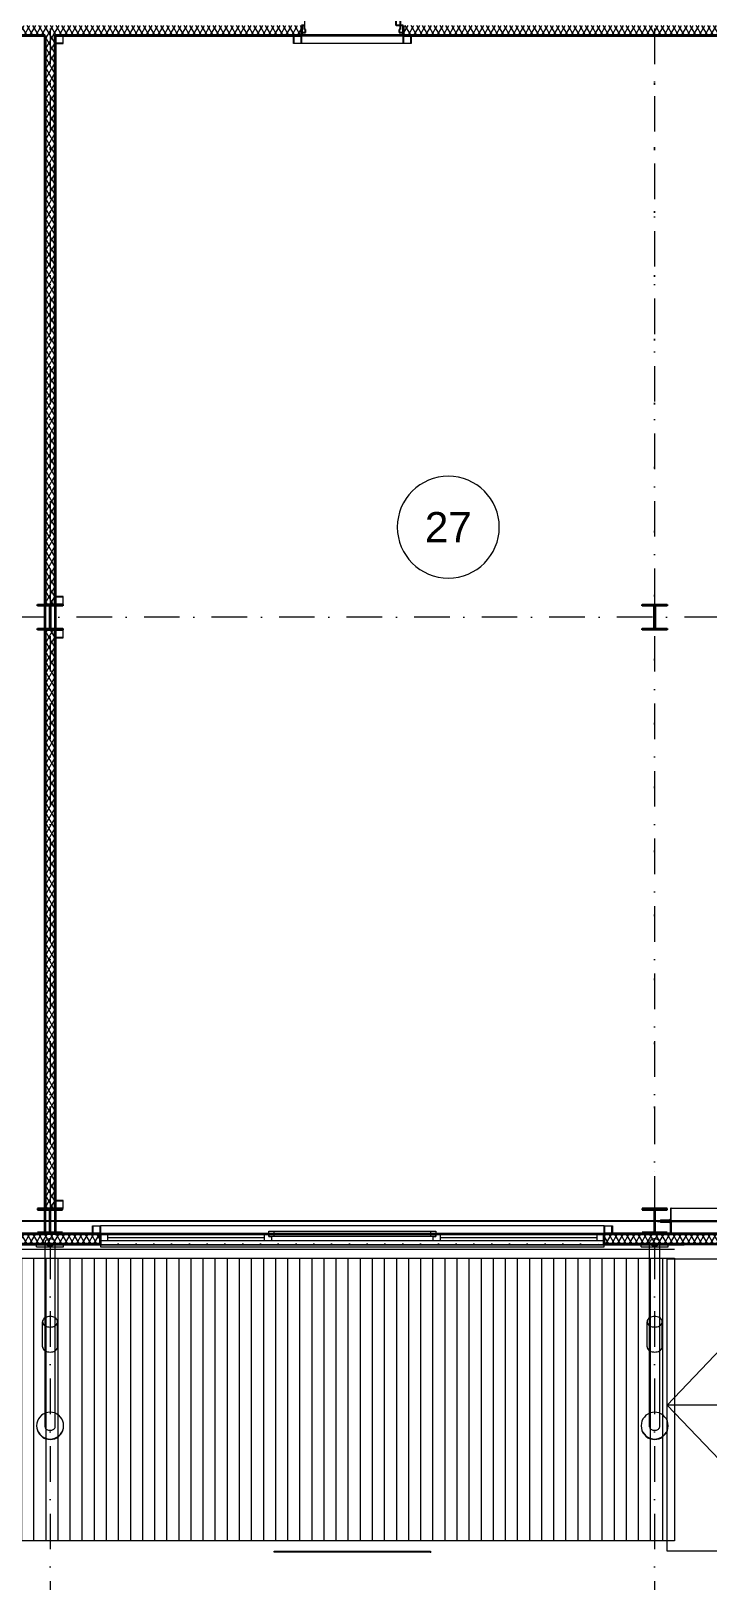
# Model space of a CAD drawing. Header units: millimetres. Extents: x -10605 to 103276, y -15987 to 52426.
# Drawn here: x 87811 to 94529, y -3563 to 11821 of the extents above; entities that cross this region are included whole.
import ezdxf
from ezdxf.enums import TextEntityAlignment as Align

# ---------------------------------------------------------------- set-up
doc = ezdxf.new("R2010")
doc.units = ezdxf.units.MM
doc.header["$MEASUREMENT"] = 0
for name, pattern in [('Dot & Dashed', [670.277762, 352.777767, -176.388884, 0, -141.111112]), ('Крупный пунктир', [634.99999, 0, -634.99999]), ('Пунктирная', [176.388884, 0, -176.388884])]:
    doc.linetypes.add(name, pattern=pattern)
for name, color, linetype, lineweight in [('0_Ном._пера__200', 7, 'Continuous', 0), ('0_Ном._пера__98', 7, 'Continuous', 25), ('Двери Archicad_Ном._пера__3', 7, 'Continuous', 0), ('Двери Archicad_Ном._пера__97', 7, 'Continuous', 35), ('Двери Archicad_Ном._пера__98', 7, 'Continuous', 25), ('Лестницы_Ном._пера__200', 7, 'Continuous', 0), ('Лестницы_Ном._пера__99', 7, 'Continuous', 15), ('Металлический каркас здания_Ном._пера__98', 7, 'Continuous', 25), ('Металлический каркас здания_Ном._пера__99', 7, 'Continuous', 15), ('Окна Archicad_Ном._пера__100', 7, 'Continuous', 9), ('Окна Archicad_Ном._пера__3', 7, 'Continuous', 0), ('Окна Archicad_Ном._пера__97', 7, 'Continuous', 35), ('Оси_Ном._пера__200', 7, 'Continuous', 0), ('Паспорта Зон Archicad_Ном._пера__100', 7, 'Continuous', 9), ('Стены _Ном._пера__200', 7, 'Continuous', 0), ('Стены _Ном._пера__97', 7, 'Continuous', 35), ('Стены _Ном._пера__99', 7, 'Continuous', 15)]:
    doc.layers.add(name, color=color, linetype=linetype, lineweight=lineweight)
for name, color, linetype, lineweight, true_color in [('0_Ном._пера__92', 7, 'Continuous', 20, 0xc2e9e9e9), ('Зоны_Ном._пера__121', 7, 'Continuous', 35, 0xc2deab72), ('Лестницы_Ном._пера__71', 7, 'Continuous', 13, 0xc2331900), ('Стены _Ном._пера__94', 7, 'Continuous', 5, 0xc29f9f9f)]:
    doc.layers.add(name, color=color, linetype=linetype, lineweight=lineweight, true_color=true_color)
for name, color, linetype in [('Двери Archicad', 7, 'Continuous'), ('Зоны', 7, 'Continuous'), ('Лестницы', 7, 'Continuous'), ('Металлический каркас здания', 7, 'Continuous'), ('Окна Archicad', 7, 'Continuous'), ('Оси', 7, 'Continuous'), ('Стены', 7, 'Continuous')]:
    doc.layers.add(name, color=color, linetype=linetype)
doc.styles.add('РЎР“Р•РќР•Р\xa0РР\xa0_РЎРўРР›Р¬_1', font='arial.ttf')
doc.styles.add('РЎР“Р•РќР•Р\xa0РР\xa0_РЎРўРР›Р¬_2', font='ARIALN.TTF')
pattern_1 = [(60, (0, 0), (-43.30127, 25), []), (120, (0, 0), (43.30127, 25), [])]
pattern_2 = [(90, (0, 0), (-60, 0), [])]

# ---------------------------------------------------------------- blocks, each defined once
blk = doc.blocks.new('Перекрытие_1', base_point=(98125, 40125))
at = {"layer": '0_Ном._пера__200', "color": 7, "linetype": 'Continuous', "lineweight": 0, "flags": 128}
blk.add_lwpolyline([(98125, 40125), (51875, 40125), (51875, 29425), (46123, 29425), (46123, 40125), (-125, 40125), (-125, -125), (46125, -125), (46125, 10575), (51875, 10575), (51875, -125), (98125, -125)], close=True, dxfattribs=at)
blk = doc.blocks.new('Стена_6', base_point=(88000, 11775))
at = {"layer": 'Стены', "linetype": 'Continuous', "lineweight": 0, "true_color": 0x000000}
h = blk.add_hatch(dxfattribs=at)
h.set_pattern_fill('Batt_Insulation__3_', color=18, style=0, pattern_type=2)
h.set_pattern_definition(pattern_1)
h.paths.add_polyline_path([(87950, 11775), (87950, 6125), (88050, 6125), (88050, 11775)])
at = {"layer": 'Стены _Ном._пера__97', "color": 7, "linetype": 'Continuous', "lineweight": 35, "flags": 128}
for points in [[(87950, 11775), (87950, 6125)], [(88050, 6125), (88050, 11775)], [(87950, 6125), (88050, 6125)]]:
    blk.add_lwpolyline(points, dxfattribs=at)
blk = doc.blocks.new('Стена_42', base_point=(88000, 5875))
at = {"layer": 'Стены', "linetype": 'Continuous', "lineweight": 0, "true_color": 0x000000}
h = blk.add_hatch(dxfattribs=at)
h.set_pattern_fill('Batt_Insulation__3_', color=18, style=0, pattern_type=2)
h.set_pattern_definition(pattern_1)
h.paths.add_polyline_path([(87950, 5875), (87950, 125), (88050, 125), (88050, 5875)])
at = {"layer": 'Стены _Ном._пера__97', "color": 7, "linetype": 'Continuous', "lineweight": 35, "flags": 128}
for points in [[(87950, 5875), (87950, 125)], [(88050, 5875), (87950, 5875)], [(88050, 125), (88050, 5875)], [(87950, 125), (88050, 125)]]:
    blk.add_lwpolyline(points, dxfattribs=at)
blk = doc.blocks.new('Конструктор Кровли 27')
at = {"layer": '0_Ном._пера__92', "color": 254, "linetype": 'Continuous', "lineweight": 20, "true_color": 0xe9e9e9, "flags": 128}
blk.add_lwpolyline([(0, 46123), (0, 0), (40000, 0), (40000, 46125), (29425, 46125), (29425, 51875), (40000, 51875), (40000, 98000), (0, 98000), (0, 51875), (10575, 51875), (10575, 46123)], close=True, dxfattribs=at)
blk = doc.blocks.new('Колонна SHS ГК 27')
at = {"layer": 'Металлический каркас здания_Ном._пера__99', "linetype": 'Continuous', "lineweight": 0, "true_color": 0xffffff}
h = blk.add_hatch(dxfattribs=at)
h.set_pattern_fill('Barabбs_tйglakц_бllу', style=0, pattern_type=2)
h.set_pattern_definition(pattern_2)
h.paths.add_polyline_path([(-40, -40), (40, -40), (40, 40), (-40, 40)])
h.paths.add_polyline_path([(-36.4, -36.4), (-36.4, 36.4), (36.4, 36.4), (36.4, -36.4)], flags=0)
at = {"layer": 'Металлический каркас здания_Ном._пера__99', "color": 7, "linetype": 'Continuous', "lineweight": 15}
for p, q in [((40, 40), (-40, 40)), ((-40, 40), (-40, -40)), ((-36.4, -36.4), (-36.4, 36.4)), ((-36.4, 36.4), (36.4, 36.4)), ((36.4, 36.4), (36.4, -36.4)), ((40, -40), (40, 40)), ((-40, -40), (40, -40)), ((36.4, -36.4), (-36.4, -36.4))]:
    blk.add_line(p, q, dxfattribs=at)
blk = doc.blocks.new('Труба Квадратного Сечения ГК SHS 27')
at = {"layer": 'Металлический каркас здания_Ном._пера__99', "color": 7, "linetype": 'Continuous', "lineweight": 15}
for p, q in [((505, 40), (0, 40)), ((0, 40), (0, 0)), ((0, 0), (0, -40)), ((1010, 40), (505, 40)), ((1010, 0), (1010, 40)), ((1010, -40), (1010, 0)), ((0, -40), (505, -40)), ((505, -40), (1010, -40))]:
    blk.add_line(p, q, dxfattribs=at)
blk = doc.blocks.new('Труба Квадратного Сечения ГК SHS 27_3')
at = {"layer": 'Металлический каркас здания_Ном._пера__99', "color": 7, "linetype": 'Continuous', "lineweight": 15}
for p, q in [((2500, 40), (0, 40)), ((0, 40), (0, 0)), ((0, 0), (0, -40)), ((5000, 40), (2500, 40)), ((5000, 0), (5000, 40)), ((5000, -40), (5000, 0)), ((0, -40), (2500, -40)), ((2500, -40), (5000, -40))]:
    blk.add_line(p, q, dxfattribs=at)
blk = doc.blocks.new('Кладовая_27_27', base_point=(92338, 6792))
at = {"layer": 'Паспорта Зон Archicad_Ном._пера__100', "color": 7, "linetype": 'Continuous', "lineweight": 9}
blk.add_line((96372, 260), (97600, 260), dxfattribs=at)
for start, end in [(0, 180), (180, 0)]:
    blk.add_arc((91952, 6893), 506, start, end, dxfattribs=at)
at = {"layer": 'Паспорта Зон Archicad_Ном._пера__100', "color": 7, "lineweight": 9, "style": 'РЎР“Р•РќР•Р\xa0РР\xa0_РЎРўРР›Р¬_1'}
for tag, p in [('ROOM_NUMBER', (91952, 6893)), ('ROOM_AREA', (96986, 460))]:
    blk.add_attdef(tag, text='', height=300, dxfattribs=at).set_placement(p, align=Align.MIDDLE_CENTER)
blk = doc.blocks.new('Перекрытие_16', base_point=(94030, 4))
at = {"layer": 'Металлический каркас здания_Ном._пера__98', "color": 7, "linetype": 'Continuous', "lineweight": 25, "flags": 128}
blk.add_lwpolyline([(94030, 4), (94380, 4), (94380, -4), (94030, -4)], close=True, dxfattribs=at)
blk = doc.blocks.new('Однопольная Дверь 27')
at = {"layer": 'Двери Archicad_Ном._пера__3', "color": 7, "linetype": 'Continuous', "lineweight": 0}
blk.add_arc((475, 0), 950, 90, 180, dxfattribs=at)
at = {"layer": 'Двери Archicad_Ном._пера__97', "color": 7, "linetype": 'Continuous', "lineweight": 35}
for p, q in [((-505, 0), (-505, -70)), ((-505, 0), (-505, -70)), ((505, 0), (505, -70)), ((505, 0), (505, -70)), ((-505, -70), (-505, -100)), ((505, -70), (505, -100))]:
    blk.add_line(p, q, dxfattribs=at)
at = {"layer": 'Двери Archicad_Ном._пера__98', "color": 7, "linetype": 'Continuous', "lineweight": 25}
for p, q in [((435, 0), (435, 950)), ((435, 950), (475, 950)), ((475, 950), (475, 0)), ((-475, 0), (-505, 0)), ((-505, 0), (-505, -70)), ((-475, -40), (-475, 0)), ((475, 0), (435, 0)), ((505, 0), (475, 0)), ((475, 0), (475, -40)), ((505, -70), (505, 0)), ((-505, -70), (-465, -70)), ((-465, -40), (-475, -40)), ((-465, -70), (-465, -40)), ((475, -40), (465, -40)), ((465, -40), (465, -70)), ((465, -70), (505, -70))]:
    blk.add_line(p, q, dxfattribs=at)
blk = doc.blocks.new('Стена_84', base_point=(51775, 11775))
at = {"layer": 'Стены', "linetype": 'Continuous', "lineweight": 0, "true_color": 0x000000}
h = blk.add_hatch(dxfattribs=at)
h.set_pattern_fill('Batt_Insulation__3_', color=18, style=0, pattern_type=2)
h.set_pattern_definition(pattern_1)
h.paths.add_polyline_path([(85505, 11875), (85505, 11775), (90495, 11775), (90495, 11875)])
h = blk.add_hatch(dxfattribs=at)
h.set_pattern_fill('Batt_Insulation__3_', color=18, style=0, pattern_type=2)
h.set_pattern_definition(pattern_1)
h.paths.add_polyline_path([(91505, 11875), (91505, 11775), (98125, 11775), (98125, 11875)])
at = {"layer": 'Стены _Ном._пера__97', "color": 7, "linetype": 'Continuous', "lineweight": 35}
for p, q in [((90495, 11875), (90495, 11805)), ((91505, 11875), (91505, 11805)), ((90495, 11805), (90495, 11775)), ((91505, 11805), (91505, 11775))]:
    blk.add_line(p, q, dxfattribs=at)
at = {"layer": 'Стены _Ном._пера__97', "color": 7, "linetype": 'Continuous', "lineweight": 35, "flags": 128}
for points in [[(85505, 11775), (87950, 11775)], [(88050, 11775), (90495, 11775)], [(91505, 11775), (98125, 11775)]]:
    blk.add_lwpolyline(points, dxfattribs=at)
at = {"layer": 'Двери Archicad', "color": 7, "linetype": 'Continuous', "lineweight": 50, "zscale": 1000}
blk.add_blockref('Однопольная Дверь 27', (91000, 11875), dxfattribs=at)
blk = doc.blocks.new('Колонна Универсальная 27')
at = {"layer": 'Металлический каркас здания_Ном._пера__98', "linetype": 'Continuous', "lineweight": 0, "true_color": 0xffffff}
h = blk.add_hatch(dxfattribs=at)
h.set_pattern_fill('Barabбs_tйglakц_бllу', style=0, pattern_type=2)
h.set_pattern_definition(pattern_2)
h.paths.add_polyline_path([(-125, -125), (125, -125), (125, -113), (4, -113), (4, 113), (125, 113), (125, 125), (-125, 125), (-125, 113), (-4, 113), (-4, -113), (-125, -113)])
at = {"layer": 'Металлический каркас здания_Ном._пера__98', "color": 7, "linetype": 'Continuous', "lineweight": 25}
for p, q in [((125, 125), (-125, 125)), ((-125, 125), (-125, 113)), ((-125, 113), (-4, 113)), ((-4, 113), (-4, -113)), ((4, -113), (4, 113)), ((4, 113), (125, 113)), ((125, 113), (125, 125)), ((-4, -113), (-125, -113)), ((-125, -113), (-125, -125)), ((-125, -125), (125, -125)), ((125, -113), (4, -113)), ((125, -125), (125, -113))]:
    blk.add_line(p, q, dxfattribs=at)
blk = doc.blocks.new('Стандартный Маркер Сетки')
at = {"layer": 'Оси_Ном._пера__200', "color": 7, "linetype": 'Dot & Dashed', "lineweight": 0}
blk.add_line((0, 0), (107805, 0), dxfattribs=at)
at = {"layer": 'Оси_Ном._пера__200', "color": 7, "lineweight": 0, "style": 'РЎР“Р•РќР•Р\xa0РР\xa0_РЎРўРР›Р¬_1'}
blk.add_attdef('AC_MarkerText_1', text='', height=300, dxfattribs=at).set_placement((108205, 150), align=Align.TOP_CENTER)
blk = doc.blocks.new('3D текст 27_6')
at = {"layer": 'Стены _Ном._пера__99', "color": 7, "linetype": 'Continuous', "lineweight": 15}
for q in [(0, 0), (1550.53, -10)]:
    blk.add_line((1550.53, 0), q, dxfattribs=at)
at = {"layer": 'Стены _Ном._пера__99', "color": 7, "linetype": 'Continuous', "lineweight": 15, "flags": 128}
blk.add_lwpolyline([(0, 0), (0, -10), (1550.53, -10), (1550.53, 0)], close=True, dxfattribs=at)
at = {"layer": 'Стены _Ном._пера__99', "color": 7, "linetype": 'Continuous', "lineweight": 15}
blk.add_point((1550.53, 0), dxfattribs=at)
blk = doc.blocks.new('Двутавp К 26020-83 27_4')
at = {"layer": 'Металлический каркас здания_Ном._пера__98', "color": 7, "linetype": 'Крупный пунктир', "lineweight": 25}
blk.add_line((0, 0), (39750, 0), dxfattribs=at)
blk = doc.blocks.new('Морф_64')
at = {"layer": 'Металлический каркас здания_Ном._пера__99', "color": 7, "linetype": 'Continuous', "lineweight": 15, "flags": 128}
for points in [[(94057, 10), (94056, 5), (94056, 4)], [(94056, 4), (94163, 4)], [(94153, 16), (94145, 12), (94061, 12), (94057, 10)], [(94158, 127), (94156, 122), (94156, 25), (94153, 16)], [(94163, 129), (94162, 129), (94158, 127)], [(94163, 4), (94163, 129)], [(94163, 129), (94909, 129)], [(94163, 4), (94909, 4)], [(94909, 4), (94909, 129)]]:
    blk.add_lwpolyline(points, dxfattribs=at)
blk = doc.blocks.new('Морф_66')
at = {"layer": 'Металлический каркас здания_Ном._пера__99', "color": 7, "linetype": 'Continuous', "lineweight": 15, "flags": 128}
for points in [[(94057, -10), (94056, -6), (94056, -4)], [(94056, -4), (94163, -4)], [(94153, -16), (94145, -12), (94061, -12), (94057, -10)], [(94158, -127), (94156, -123), (94156, -25), (94153, -16)], [(94163, -129), (94162, -129), (94158, -127)], [(94163, -4), (94909, -4)], [(94163, -4), (94163, -129)], [(94163, -129), (94909, -129)], [(94909, -4), (94909, -129)]]:
    blk.add_lwpolyline(points, dxfattribs=at)
blk = doc.blocks.new('Лист Профилированный 27')
at = {"layer": 'Стены _Ном._пера__94', "linetype": 'Continuous', "lineweight": 5, "true_color": 0x9f9f9f}
h = blk.add_hatch(dxfattribs=at)
h.set_pattern_fill('Barabбs_tйglakц_бllу_dupla', color=253, style=0, pattern_type=2)
h.set_pattern_definition([(90, (0, 0), (-120, 0), [])])
h.paths.add_polyline_path([(0, 200), (0, 0), (90395, 0), (90395, 200), (90395, 2610), (90395, 2809), (0, 2809), (0, 2610)])
at = {"layer": 'Стены _Ном._пера__99', "color": 7, "linetype": 'Continuous', "lineweight": 15, "flags": 128}
blk.add_lwpolyline([(0, 200), (0, 0), (90395, 0), (90395, 200), (90395, 2610), (90395, 2809), (0, 2809), (0, 2610)], close=True, dxfattribs=at)
blk = doc.blocks.new('Горизонтальное Многостворчатое Окно 27')
at = {"layer": 'Окна Archicad_Ном._пера__100', "color": 7, "linetype": 'Continuous', "lineweight": 9}
for p, q in [((-2500, 0), (-2430, 0)), ((-2430, 0), (-2430, -70)), ((-873, -70), (-873, 0)), ((-873, 0), (-838, 0)), ((-838, 0), (-828, 0)), ((-828, 25), (-778, 25)), ((-828, -25), (-828, 25)), ((-828, 0), (-828, -25)), ((-778, 25), (-778, -25)), ((-778, 25), (778, 25)), ((-778, 0), (778, 0)), ((778, -25), (778, 25)), ((778, 25), (828, 25)), ((828, 25), (828, -25)), ((828, -25), (828, 0)), ((828, 0), (838, 0)), ((838, 0), (873, 0)), ((873, 0), (873, -70)), ((2430, -70), (2430, 0)), ((2430, 0), (2500, 0)), ((-2430, -70), (-2500, -70)), ((-838, -70), (-873, -70)), ((-803, -70), (-838, -70)), ((-828, -25), (-803, -25)), ((-778, -25), (-828, -25)), ((-803, -25), (-803, -70)), ((778, -25), (-778, -25)), ((828, -25), (778, -25)), ((803, -70), (803, -25)), ((803, -25), (828, -25)), ((838, -70), (803, -70)), ((873, -70), (838, -70)), ((2500, -70), (2430, -70))]:
    blk.add_line(p, q, dxfattribs=at)
at = {"layer": 'Окна Archicad_Ном._пера__3', "color": 7, "linetype": 'Continuous', "lineweight": 0}
for p, q in [((-2500, 0), (2500, 0)), ((-2430, 0), (-873, 0)), ((-778, 25), (778, 25)), ((873, 0), (2430, 0)), ((-2500, -100), (-2500, -130)), ((-2500, -130), (2500, -130)), ((-2430, -35), (-873, -35)), ((-873, -70), (-2430, -70)), ((803, -70), (-803, -70)), ((873, -35), (2430, -35)), ((2430, -70), (873, -70)), ((2500, -130), (2500, -100))]:
    blk.add_line(p, q, dxfattribs=at)
at = {"layer": 'Окна Archicad_Ном._пера__3', "color": 7, "linetype": 'Пунктирная', "lineweight": 0}
blk.add_line((-2500, -100), (2500, -100), dxfattribs=at)
at = {"layer": 'Окна Archicad_Ном._пера__97', "color": 7, "linetype": 'Continuous', "lineweight": 35}
for p, q in [((-2500, -70), (-2500, 0)), ((-2500, -70), (-2500, 0)), ((2500, -70), (2500, 0)), ((2500, -70), (2500, 0)), ((-2500, -100), (-2500, -70)), ((2500, -100), (2500, -70))]:
    blk.add_line(p, q, dxfattribs=at)
blk = doc.blocks.new('Стена_97', base_point=(-125, -125))
at = {"layer": 'Стены', "linetype": 'Continuous', "lineweight": 0, "true_color": 0x000000}
h = blk.add_hatch(dxfattribs=at)
h.set_pattern_fill('Batt_Insulation__3_', color=18, style=0, pattern_type=2)
h.set_pattern_definition(pattern_1)
h.paths.add_polyline_path([(87500, -195), (87500, -225), (88500, -225), (88500, -195), (88500, -125), (87500, -125)])
h = blk.add_hatch(dxfattribs=at)
h.set_pattern_fill('Batt_Insulation__3_', color=18, style=0, pattern_type=2)
h.set_pattern_definition(pattern_1)
h.paths.add_polyline_path([(93500, -125), (93500, -195), (93500, -225), (98125, -225), (98125, -125)])
at = {"layer": 'Стены _Ном._пера__97', "color": 7, "linetype": 'Continuous', "lineweight": 35}
for p, q in [((88500, -195), (88500, -125)), ((93500, -195), (93500, -125)), ((88500, -225), (88500, -195)), ((93500, -225), (93500, -195))]:
    blk.add_line(p, q, dxfattribs=at)
at = {"layer": 'Стены _Ном._пера__97', "color": 7, "linetype": 'Continuous', "lineweight": 35, "flags": 128}
for points in [[(88500, -125), (87500, -125)], [(98125, -125), (93500, -125)], [(87500, -225), (88500, -225)], [(93500, -225), (98225, -225)]]:
    blk.add_lwpolyline(points, dxfattribs=at)
at = {"layer": 'Окна Archicad', "color": 7, "linetype": 'Continuous', "lineweight": 0, "zscale": 1000}
blk.add_blockref('Горизонтальное Многостворчатое Окно 27', (91000, -125), dxfattribs=at)
blk = doc.blocks.new('Стена_100', base_point=(3803, -236))
at = {"layer": 'Стены _Ном._пера__200', "color": 7, "linetype": 'Continuous', "lineweight": 0}
for p, q in [((94198, -237), (3803, -237)), ((94295, -237), (94198, -237))]:
    blk.add_line(p, q, dxfattribs=at)
at = {"layer": 'Стены _Ном._пера__200', "color": 7, "linetype": 'Continuous', "lineweight": 0, "flags": 128}
for points in [[(94298, -236), (3803, -236)], [(3803, -276), (94198, -276)]]:
    blk.add_lwpolyline(points, dxfattribs=at)
blk = doc.blocks.new('Крыша_1', base_point=(0, 0))
at = {"layer": '0_Ном._пера__98', "color": 7, "linetype": 'Continuous', "lineweight": 25, "flags": 128}
blk.add_lwpolyline([(98000, 0), (51875, 0)], dxfattribs=at)
blk = doc.blocks.new('Стандартный Маркер Сетки_4')
at = {"layer": 'Оси_Ном._пера__200', "color": 7, "linetype": 'Dot & Dashed', "lineweight": 0}
blk.add_line((0, 0), (55187, 0), dxfattribs=at)
at = {"layer": 'Оси_Ном._пера__200', "color": 7, "lineweight": 0, "style": 'РЎР“Р•РќР•Р\xa0РР\xa0_РЎРўРР›Р¬_1'}
blk.add_attdef('AC_MarkerText_1', text='', height=300, rotation=90, dxfattribs=at).set_placement((55368, -69), align=Align.TOP_CENTER)
blk = doc.blocks.new('Цилиндр 27')
at = {"layer": 'Стены _Ном._пера__200', "color": 7, "linetype": 'Continuous', "lineweight": 0}
for p, q in [((-33, 17), (-35, 9)), ((-35, 9), (-35, 0)), ((-35, 0), (-35, -9)), ((-31, 25), (-33, 17)), ((-27, 32), (-31, 25)), ((-23, 38), (-27, 32)), ((-18, 43), (-23, 38)), ((-12, 47), (-18, 43)), ((-6, 49), (-12, 47)), ((0, 50), (-6, 49)), ((0, 50), (1831, 50)), ((1798, 17), (1796, 9)), ((1796, 9), (1796, 0)), ((1796, 0), (1796, -9)), ((1801, 25), (1798, 17)), ((1804, 32), (1801, 25)), ((1809, 38), (1804, 32)), ((1814, 43), (1809, 38)), ((1819, 47), (1814, 43)), ((1825, 49), (1819, 47)), ((1831, 50), (1825, 49)), ((1837, 49), (1831, 50)), ((1843, 47), (1837, 49)), ((1849, 43), (1843, 47)), ((1854, 38), (1849, 43)), ((1858, 32), (1854, 38)), ((1862, 25), (1858, 32)), ((1865, 17), (1862, 25)), ((1866, 9), (1865, 17)), ((1867, 0), (1866, 9)), ((1866, -9), (1867, 0)), ((-35, -9), (-33, -17)), ((-33, -17), (-31, -25)), ((-31, -25), (-27, -32)), ((-27, -32), (-23, -38)), ((-23, -38), (-18, -43)), ((-18, -43), (-12, -47)), ((-12, -47), (-6, -49)), ((-6, -49), (0, -50)), ((0, -50), (1831, -50)), ((1796, -9), (1798, -17)), ((1798, -17), (1801, -25)), ((1801, -25), (1804, -32)), ((1804, -32), (1809, -38)), ((1809, -38), (1814, -43)), ((1814, -43), (1819, -47)), ((1819, -47), (1825, -49)), ((1825, -49), (1831, -50)), ((1831, -50), (1837, -49)), ((1837, -49), (1843, -47)), ((1843, -47), (1849, -43)), ((1849, -43), (1854, -38)), ((1854, -38), (1858, -32)), ((1858, -32), (1862, -25)), ((1862, -25), (1865, -17)), ((1865, -17), (1866, -9))]:
    blk.add_line(p, q, dxfattribs=at)
blk = doc.blocks.new('Цилиндр 27_2')
at = {"layer": 'Стены _Ном._пера__200', "color": 7, "linetype": 'Continuous', "lineweight": 0}
for p, q in [((-132, 23), (-134, 0)), ((-126, 46), (-132, 23)), ((-128, 23), (-130, 0)), ((-122, 46), (-128, 23)), ((-116, 67), (-126, 46)), ((-112, 67), (-122, 46)), ((-102, 86), (-116, 67)), ((-99, 86), (-112, 67)), ((-86, 102), (-102, 86)), ((-82, 102), (-99, 86)), ((-67, 116), (-86, 102)), ((-63, 116), (-82, 102)), ((-46, 126), (-67, 116)), ((-42, 126), (-63, 116)), ((-23, 132), (-46, 126)), ((-20, 132), (-42, 126)), ((0, 134), (-23, 132)), ((3, 134), (-20, 132)), ((0, 134), (3, 134)), ((27, 132), (3, 134)), ((49, 126), (27, 132)), ((70, 116), (49, 126)), ((89, 102), (70, 116)), ((106, 86), (89, 102)), ((119, 67), (106, 86)), ((129, 46), (119, 67)), ((135, 23), (129, 46)), ((137, 0), (135, 23)), ((135, -23), (137, 0)), ((-134, 0), (-132, -23)), ((-132, -23), (-126, -46)), ((-130, 0), (-128, -23)), ((-128, -23), (-122, -46)), ((-126, -46), (-116, -67)), ((-122, -46), (-112, -67)), ((-116, -67), (-102, -86)), ((-112, -67), (-99, -86)), ((-102, -86), (-86, -102)), ((-99, -86), (-82, -102)), ((-86, -102), (-67, -116)), ((-82, -102), (-63, -116)), ((-67, -116), (-46, -126)), ((-63, -116), (-42, -126)), ((-46, -126), (-23, -132)), ((-42, -126), (-20, -132)), ((-23, -132), (0, -134)), ((-20, -132), (3, -134)), ((0, -134), (3, -134)), ((3, -134), (27, -132)), ((27, -132), (49, -126)), ((49, -126), (70, -116)), ((70, -116), (89, -102)), ((89, -102), (106, -86)), ((106, -86), (119, -67)), ((119, -67), (129, -46)), ((129, -46), (135, -23))]:
    blk.add_line(p, q, dxfattribs=at)
blk = doc.blocks.new('Цилиндр 27_3')
at = {"layer": 'Стены _Ном._пера__200', "color": 7, "linetype": 'Continuous', "lineweight": 0}
for p, q in [((0, 134), (0, 132)), ((0, 134), (30, 134)), ((0, 132), (0, 126)), ((0, 126), (0, 116)), ((0, 116), (0, 102)), ((0, 102), (0, 86)), ((0, 86), (0, 67)), ((0, 67), (0, 46)), ((0, 46), (0, 23)), ((0, 23), (0, 0)), ((0, 0), (0, -23)), ((30, 134), (30, 132)), ((30, 132), (30, 126)), ((30, 126), (30, 116)), ((30, 116), (30, 102)), ((30, 102), (30, 86)), ((30, 86), (30, 67)), ((30, 67), (30, 46)), ((30, 46), (30, 23)), ((30, 23), (30, 0)), ((30, 0), (30, -23)), ((0, -23), (0, -46)), ((0, -46), (0, -67)), ((0, -67), (0, -86)), ((0, -86), (0, -102)), ((0, -102), (0, -116)), ((0, -116), (0, -126)), ((0, -126), (0, -132)), ((0, -132), (0, -134)), ((0, -134), (30, -134)), ((30, -23), (30, -46)), ((30, -46), (30, -67)), ((30, -67), (30, -86)), ((30, -86), (30, -102)), ((30, -102), (30, -116)), ((30, -116), (30, -126)), ((30, -126), (30, -132)), ((30, -132), (30, -134))]:
    blk.add_line(p, q, dxfattribs=at)
blk = doc.blocks.new('Цилиндр 27_4')
at = {"layer": 'Стены _Ном._пера__200', "color": 7, "linetype": 'Continuous', "lineweight": 0}
for p, q in [((-52, 13), (-53, 0)), ((-53, 0), (-52, -13)), ((-50, 26), (-52, 13)), ((-46, 37), (-50, 26)), ((-41, 48), (-46, 37)), ((-34, 57), (-41, 48)), ((-27, 65), (-34, 57)), ((-18, 70), (-27, 65)), ((-9, 74), (-18, 70)), ((0, 75), (-9, 74)), ((0, 75), (248, 75)), ((196, 13), (195, 0)), ((195, 0), (196, -13)), ((198, 26), (196, 13)), ((202, 37), (198, 26)), ((208, 48), (202, 37)), ((214, 57), (208, 48)), ((222, 65), (214, 57)), ((230, 70), (222, 65)), ((239, 74), (230, 70)), ((248, 75), (239, 74)), ((257, 74), (248, 75)), ((266, 70), (257, 74)), ((275, 65), (266, 70)), ((282, 57), (275, 65)), ((289, 48), (282, 57)), ((294, 37), (289, 48)), ((298, 26), (294, 37)), ((300, 13), (298, 26)), ((301, 0), (300, 13)), ((300, -13), (301, 0)), ((-52, -13), (-50, -26)), ((-50, -26), (-46, -37)), ((-46, -37), (-41, -48)), ((-41, -48), (-34, -57)), ((-34, -57), (-27, -65)), ((-27, -65), (-18, -70)), ((-18, -70), (-9, -74)), ((-9, -74), (0, -75)), ((0, -75), (248, -75)), ((196, -13), (198, -26)), ((198, -26), (202, -37)), ((202, -37), (208, -48)), ((208, -48), (214, -57)), ((214, -57), (222, -65)), ((222, -65), (230, -70)), ((230, -70), (239, -74)), ((239, -74), (248, -75)), ((248, -75), (257, -74)), ((257, -74), (266, -70)), ((266, -70), (275, -65)), ((275, -65), (282, -57)), ((282, -57), (289, -48)), ((289, -48), (294, -37)), ((294, -37), (298, -26)), ((298, -26), (300, -13))]:
    blk.add_line(p, q, dxfattribs=at)
blk = doc.blocks.new('Пандус Прямой 27')
at = {"layer": 'Лестницы_Ном._пера__71', "color": 28, "linetype": 'Continuous', "lineweight": 13, "true_color": 0x331900}
for p, q in [((9001, 0), (7624, 1450)), ((0, 0), (9001, 0)), ((7624, -1450), (9001, 0))]:
    blk.add_line(p, q, dxfattribs=at)
at = {"layer": 'Лестницы_Ном._пера__71', "color": 28, "linetype": 'Continuous', "lineweight": 13, "true_color": 0x331900, "flags": 128}
blk.add_lwpolyline([(150, 0, 1), (-150, 0, 1)], format="xyb", close=True, dxfattribs=at)
at = {"layer": 'Лестницы_Ном._пера__99', "color": 7, "linetype": 'Continuous', "lineweight": 15}
for p, q in [((0, -1450), (0, 1450)), ((0, 1450), (9001, 1450)), ((9001, -1450), (9001, 1450)), ((0, -1450), (9001, -1450))]:
    blk.add_line(p, q, dxfattribs=at)
at = {"layer": 'Лестницы_Ном._пера__200', "color": 7, "lineweight": 0, "style": 'РЎР“Р•РќР•Р\xa0РР\xa0_РЎРўРР›Р¬_2'}
blk.add_attdef('ac_bottomlevel', text='', height=300, dxfattribs=at).set_placement((4500, 159), align=Align.MIDDLE_CENTER)

msp = doc.modelspace()

# ---------------------------------------------------------------- linework, layer by layer
at = {"layer": 'Зоны_Ном._пера__121', "color": 43, "linetype": 'Continuous', "lineweight": 35, "true_color": 0xdeab72, "flags": 128}
for points in [[(87950, 11775), (82050, 11775), (82050, -125), (87950, -125)], [(98125.00021, 11775), (88050, 11775), (88050, -125), (98125.00021, -125)]]:
    msp.add_lwpolyline(points, close=True, dxfattribs=at)

# ---------------------------------------------------------------- block references
at = {"color": 7, "linetype": 'Continuous', "lineweight": 0}
msp.add_blockref('Перекрытие_1', (98125.00021, 40125.00012), dxfattribs=at)
at = {"color": 8, "linetype": 'Continuous', "lineweight": 0, "true_color": 0x747474, "zscale": 1000, "rotation": 270}
msp.add_blockref('Конструктор Кровли 27', (0, 40000.00005), dxfattribs=at)
at = {"color": 7, "linetype": 'Continuous', "lineweight": 25}
msp.add_blockref('Крыша_1', (0, 0), dxfattribs=at)
at = {"layer": 'Зоны', "color": 7, "linetype": 'Continuous', "lineweight": 9}
msp.add_blockref('Кладовая_27_27', (92338.22973, 6792.07346), dxfattribs=at).add_auto_attribs({'ROOM_NUMBER': '27', 'ROOM_AREA': '119,89'})
at = {"layer": 'Лестницы', "color": 7, "linetype": 'Continuous', "lineweight": 15}
ref = msp.add_blockref('Пандус Прямой 27', (103125.94126, -1825), dxfattribs=dict(at, xscale=-1, zscale=1000))
ref.add_attrib('ac_bottomlevel', '10,00 %', dxfattribs={"layer": 'Лестницы_Ном._пера__200', "color": 7, "lineweight": 0, "height": 300, "style": 'РЎР“Р•РќР•Р\xa0РР\xa0_РЎРўРР›Р¬_2'}).set_placement((98625.4707, -1665.5214), align=Align.MIDDLE_CENTER)
at = {"layer": 'Металлический каркас здания', "color": 7, "linetype": 'Continuous', "lineweight": 9, "zscale": 1000, "rotation": 270}
for p in [(88000.00006, 39875.00005), (94000.00006, 39875.00005)]:
    msp.add_blockref('Двутавp К 26020-83 27_4', p, dxfattribs=at)
at = {"layer": 'Металлический каркас здания', "color": 7, "linetype": 'Continuous', "lineweight": 25}
msp.add_blockref('Перекрытие_16', (94029.97202, 3.99944), dxfattribs=at)
at = {"layer": 'Металлический каркас здания', "linetype": 'Continuous', "lineweight": 0}
for name in ['Морф_64', 'Морф_66']:
    msp.add_blockref(name, (0, 0), dxfattribs=at)
at = {"layer": 'Металлический каркас здания_Ном._пера__98', "color": 7, "linetype": 'Continuous', "lineweight": 25, "xscale": -1, "zscale": 1000}
for p in [(88000.15889, 5999.94944), (94000.20333, 5999.94944)]:
    msp.add_blockref('Колонна Универсальная 27', p, dxfattribs=at)
at = {"layer": 'Металлический каркас здания_Ном._пера__98', "color": 7, "linetype": 'Continuous', "lineweight": 25, "zscale": 1000, "rotation": 180}
for p in [(88000, 0), (94000, 0)]:
    msp.add_blockref('Колонна Универсальная 27', p, dxfattribs=at)
at = {"layer": 'Металлический каркас здания_Ном._пера__99', "color": 7, "linetype": 'Continuous', "lineweight": 15, "zscale": 1000, "rotation": 180}
for name, p in [('Колонна SHS ГК 27', (88090, 11735)), ('Колонна SHS ГК 27', (88090, 6164.94944)), ('Колонна SHS ГК 27', (88090, 5834.94944)), ('Колонна SHS ГК 27', (88090, 165)), ('Труба Квадратного Сечения ГК SHS 27_3', (93500.0001, -85)), ('Труба Квадратного Сечения ГК SHS 27_3', (93500.0001, -85))]:
    msp.add_blockref(name, p, dxfattribs=at)
at = {"layer": 'Металлический каркас здания_Ном._пера__99', "color": 7, "linetype": 'Continuous', "lineweight": 15, "xscale": -1, "zscale": 1000, "rotation": 180}
for name, p in [('Колонна SHS ГК 27', (90455.00007, 11735)), ('Труба Квадратного Сечения ГК SHS 27', (90495.00007, 11735)), ('Колонна SHS ГК 27', (91545.00007, 11735)), ('Колонна SHS ГК 27', (88460.0001, -85)), ('Колонна SHS ГК 27', (93540.0001, -85))]:
    msp.add_blockref(name, p, dxfattribs=at)
at = {"layer": 'Оси', "color": 8, "linetype": 'Continuous', "lineweight": 0, "true_color": 0x747474, "zscale": 1000, "rotation": 270}
for p in [(88000, 40000.00005), (94000, 40000.00005)]:
    msp.add_blockref('Стандартный Маркер Сетки_4', p, dxfattribs=at)
at = {"layer": 'Оси', "color": 8, "linetype": 'Continuous', "lineweight": 0, "true_color": 0x747474, "xscale": -1, "zscale": 1000}
for p in [(98000.00007, 6000), (98000.00007, 0)]:
    msp.add_blockref('Стандартный Маркер Сетки', p, dxfattribs=at)
at = {"layer": 'Стены', "color": 7, "lineweight": 35}
for name, p in [('Стена_84', (51775, 11775)), ('Стена_6', (88000, 11775)), ('Стена_42', (88000, 5874.94944)), ('Стена_97', (-125, -125))]:
    msp.add_blockref(name, p, dxfattribs=at)
at = {"layer": 'Стены', "color": 7, "lineweight": 0}
msp.add_blockref('Стена_100', (3802.5, -235.72647), dxfattribs=at)
at = {"layer": 'Стены', "color": 7, "linetype": 'Continuous', "lineweight": 0, "zscale": 1000}
for name, p, rotation in [('Цилиндр 27_3', (88000, -255.07296), 89.99999999999999), ('Цилиндр 27', (88000, -2041.51511), 89.99999999999999), ('Цилиндр 27_3', (94000, -255.07296), 89.99999999999999), ('Цилиндр 27', (94000, -2041.51511), 89.99999999999999), ('Цилиндр 27_4', (88000, -1246.09215), 89.99999999999999), ('Цилиндр 27_4', (94000, -1246.09215), 89.99999999999999), ('Цилиндр 27_2', (88000, -2033.38641), 89.99999999999999), ('Цилиндр 27_2', (94000, -2033.38641), 90)]:
    msp.add_blockref(name, p, dxfattribs=dict(at, rotation=rotation))
at = {"layer": 'Стены _Ном._пера__99', "color": 7, "linetype": 'Continuous', "lineweight": 15, "xscale": -1, "zscale": 1000}
msp.add_blockref('Лист Профилированный 27', (94197.5, -3175), dxfattribs=at)
at = {"layer": 'Стены _Ном._пера__99', "color": 7, "linetype": 'Continuous', "lineweight": 15, "xscale": -1, "zscale": 1000, "rotation": 180}
msp.add_blockref('3D текст 27_6', (90224.73507, -3285), dxfattribs=at)

doc.saveas('drawing.dxf')
